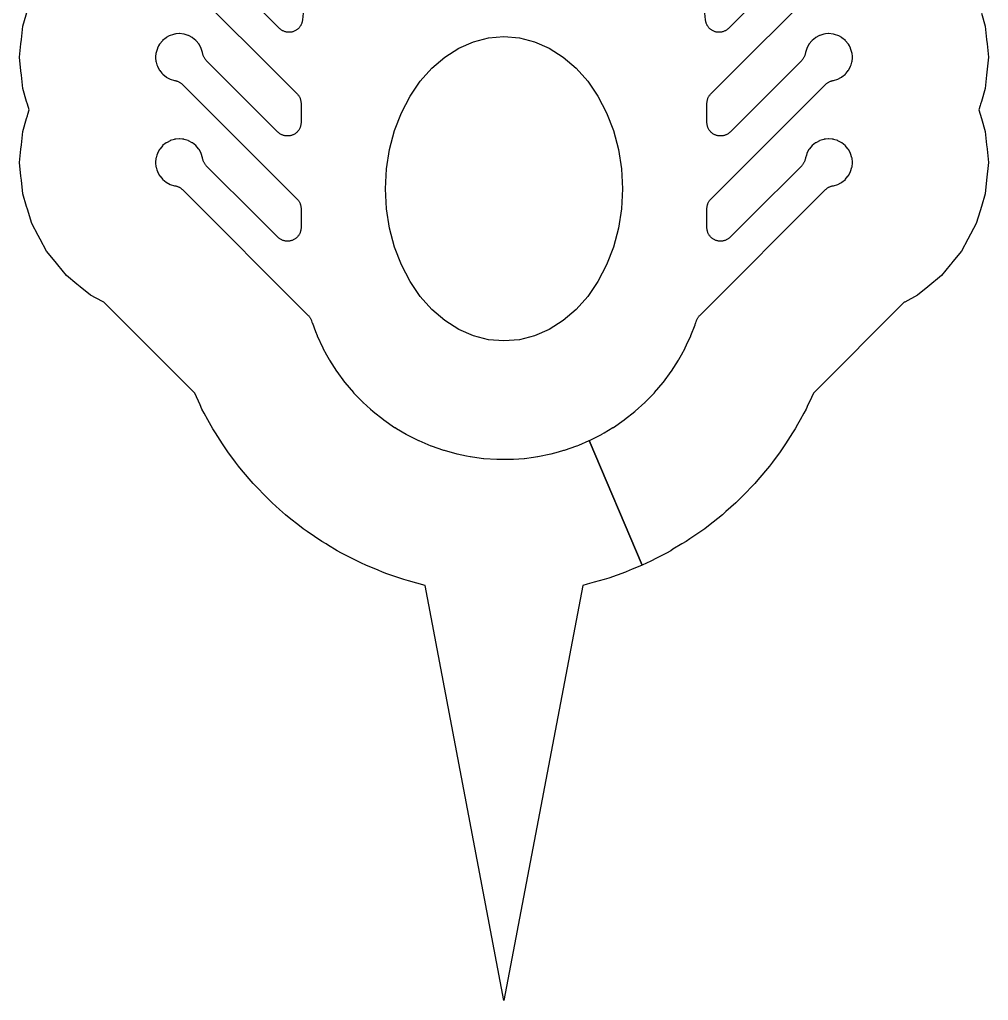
# Model space of a CAD drawing. Header units: metres. Extents: x -1805 to 1655, y -683 to 39617.
# Drawn here: x -71.6 to 71.6, y -683.5 to -538.5 of the extents above; entities that cross this region are included whole.
import ezdxf

# ---------------------------------------------------------------- set-up
doc = ezdxf.new("R2010")
doc.units = ezdxf.units.M
doc.layers.add('Etching', color=5, linetype='CONTINUOUS')

msp = doc.modelspace()

# ---------------------------------------------------------------- linework, layer by layer
at = {"layer": 'Etching'}
for points in [[(-29.69, -537.51), (-29.78, -538.53), (-29.79, -538.63), (-29.81, -538.73), (-29.83, -538.83), (-29.86, -538.92), (-29.89, -539.01), (-29.92, -539.11), (-29.96, -539.2), (-30.01, -539.29), (-30.05, -539.37), (-30.11, -539.46), (-30.16, -539.54), (-30.22, -539.61), (-30.29, -539.69), (-30.35, -539.76), (-30.42, -539.83), (-30.5, -539.89), (-30.58, -539.95), (-30.66, -540.01), (-30.74, -540.06), (-30.82, -540.11), (-30.91, -540.16), (-31, -540.2), (-31.09, -540.23), (-31.19, -540.27), (-31.28, -540.29), (-31.38, -540.31), (-31.48, -540.33), (-31.57, -540.34), (-31.67, -540.35), (-31.77, -540.35), (-31.87, -540.35), (-31.97, -540.34), (-32.06, -540.33), (-32.16, -540.32), (-32.26, -540.29), (-32.35, -540.27), (-32.45, -540.24), (-32.54, -540.2), (-32.63, -540.16), (-32.72, -540.12), (-32.8, -540.07), (-32.88, -540.02), (-32.97, -539.96), (-33.04, -539.9), (-33.12, -539.84), (-33.19, -539.77), (-44, -528.96)], [(44, -528.96), (33.19, -539.77), (33.12, -539.84), (33.04, -539.9), (32.97, -539.96), (32.88, -540.02), (32.8, -540.07), (32.72, -540.12), (32.63, -540.16), (32.54, -540.2), (32.45, -540.24), (32.35, -540.27), (32.26, -540.29), (32.16, -540.32), (32.06, -540.33), (31.97, -540.34), (31.87, -540.35), (31.77, -540.35), (31.67, -540.35), (31.57, -540.34), (31.48, -540.33), (31.38, -540.31), (31.28, -540.29), (31.19, -540.27), (31.09, -540.23), (31, -540.2), (30.91, -540.16), (30.82, -540.11), (30.74, -540.06), (30.66, -540.01), (30.58, -539.95), (30.5, -539.89), (30.42, -539.83), (30.35, -539.76), (30.29, -539.69), (30.22, -539.61), (30.16, -539.54), (30.11, -539.46), (30.05, -539.37), (30.01, -539.29), (29.96, -539.2), (29.92, -539.11), (29.89, -539.01), (29.86, -538.92), (29.83, -538.83), (29.81, -538.73), (29.79, -538.63), (29.78, -538.53), (29.69, -537.51)], [(-47.54, -532.49), (-30.59, -549.44), (-30.52, -549.51), (-30.45, -549.59), (-30.39, -549.66), (-30.34, -549.74), (-30.28, -549.83), (-30.24, -549.91), (-30.19, -550), (-30.15, -550.09), (-30.12, -550.18), (-30.09, -550.28), (-30.06, -550.37), (-30.04, -550.47), (-30.02, -550.56), (-30.01, -550.66), (-30, -550.76), (-30, -550.86), (-30, -553.68), (-30, -553.78), (-30.01, -553.88), (-30.02, -553.98), (-30.04, -554.07), (-30.06, -554.17), (-30.09, -554.27), (-30.12, -554.36), (-30.15, -554.45), (-30.19, -554.54), (-30.24, -554.63), (-30.28, -554.71), (-30.34, -554.8), (-30.39, -554.88), (-30.45, -554.95), (-30.52, -555.03), (-30.59, -555.1), (-30.66, -555.17), (-30.73, -555.23), (-30.81, -555.29), (-30.89, -555.35), (-30.97, -555.4), (-31.06, -555.45), (-31.14, -555.49), (-31.23, -555.53), (-31.33, -555.57), (-31.42, -555.6), (-31.51, -555.62), (-31.61, -555.65), (-31.71, -555.66), (-31.8, -555.67), (-31.9, -555.68), (-32, -555.68), (-32.1, -555.68), (-32.2, -555.67), (-32.29, -555.66), (-32.39, -555.65), (-32.49, -555.62), (-32.58, -555.6), (-32.67, -555.57), (-32.77, -555.53), (-32.86, -555.49), (-32.94, -555.45), (-33.03, -555.4), (-33.11, -555.35), (-33.19, -555.29), (-33.27, -555.23), (-33.34, -555.17), (-33.41, -555.1), (-44, -544.51), (-44.07, -544.44), (-44.13, -544.37), (-44.19, -544.3), (-44.24, -544.22), (-44.29, -544.14), (-44.34, -544.06), (-44.38, -543.98), (-44.42, -543.89), (-44.46, -543.8), (-44.49, -543.71), (-44.52, -543.62), (-44.54, -543.53), (-44.56, -543.44), (-44.56, -543.39), (-44.57, -543.37), (-44.57, -543.37), (-44.57, -543.34), (-44.76, -542.73), (-44.77, -542.71), (-44.78, -542.69), (-44.95, -542.37), (-45.08, -542.13), (-45.09, -542.1), (-45.11, -542.08), (-45.51, -541.59), (-45.53, -541.57), (-45.54, -541.56), (-46.04, -541.15), (-46.06, -541.14), (-46.08, -541.13), (-46.52, -540.89), (-46.64, -540.83), (-46.66, -540.81), (-46.68, -540.81), (-46.99, -540.72), (-47.29, -540.62), (-47.32, -540.62), (-47.34, -540.61), (-47.98, -540.55), (-48, -540.55), (-48.02, -540.55), (-48.5, -540.6), (-48.66, -540.61), (-48.68, -540.62), (-48.71, -540.62), (-49.01, -540.72), (-49.32, -540.81), (-49.34, -540.81), (-49.36, -540.83), (-49.48, -540.89), (-49.92, -541.13), (-49.94, -541.14), (-49.96, -541.15), (-50.46, -541.56), (-50.47, -541.57), (-50.49, -541.59), (-50.89, -542.08), (-50.91, -542.1), (-50.92, -542.13), (-51.05, -542.37), (-51.22, -542.69), (-51.23, -542.71), (-51.24, -542.73), (-51.43, -543.34), (-51.43, -543.37), (-51.44, -543.39), (-51.5, -544.02), (-51.5, -544.05), (-51.5, -544.07), (-51.5, -544.1), (-51.44, -544.71), (-51.43, -544.73), (-51.43, -544.75), (-51.3, -545.15), (-51.24, -545.36), (-51.23, -545.39), (-51.22, -545.41), (-50.92, -545.97), (-50.91, -545.99), (-50.89, -546.01), (-50.6, -546.37), (-50.49, -546.5), (-50.47, -546.52), (-50.46, -546.54), (-50.37, -546.61), (-49.96, -546.94), (-49.94, -546.96), (-49.92, -546.97), (-49.36, -547.27), (-49.34, -547.28), (-49.32, -547.29), (-48.71, -547.47), (-48.68, -547.48), (-48.67, -547.48), (-48.66, -547.48), (-48.61, -547.49), (-48.52, -547.51), (-48.43, -547.53), (-48.34, -547.56), (-48.25, -547.59), (-48.16, -547.63), (-48.07, -547.67), (-47.99, -547.71), (-47.91, -547.76), (-47.83, -547.81), (-47.75, -547.86), (-47.68, -547.92), (-47.6, -547.98), (-47.54, -548.05), (-30.59, -565), (-30.52, -565.07), (-30.45, -565.14), (-30.39, -565.22), (-30.34, -565.3), (-30.28, -565.38), (-30.24, -565.47), (-30.19, -565.56), (-30.15, -565.65), (-30.12, -565.74), (-30.09, -565.83), (-30.06, -565.93), (-30.04, -566.02), (-30.02, -566.12), (-30.01, -566.22), (-30, -566.31), (-30, -566.41), (-30, -569.24), (-30, -569.34), (-30.01, -569.44), (-30.02, -569.53), (-30.04, -569.63), (-30.06, -569.73), (-30.09, -569.82), (-30.12, -569.91), (-30.15, -570.01), (-30.19, -570.1), (-30.24, -570.18), (-30.28, -570.27), (-30.34, -570.35), (-30.39, -570.43), (-30.45, -570.51), (-30.52, -570.58), (-30.59, -570.66), (-30.66, -570.72), (-30.73, -570.79), (-30.81, -570.85), (-30.89, -570.9), (-30.97, -570.96), (-31.06, -571), (-31.14, -571.05), (-31.23, -571.09), (-31.33, -571.12), (-31.42, -571.15), (-31.51, -571.18), (-31.61, -571.2), (-31.71, -571.22), (-31.8, -571.23), (-31.9, -571.24), (-32, -571.24), (-32.1, -571.24), (-32.2, -571.23), (-32.29, -571.22), (-32.39, -571.2), (-32.49, -571.18), (-32.58, -571.15), (-32.67, -571.12), (-32.77, -571.09), (-32.86, -571.05), (-32.94, -571), (-33.03, -570.96), (-33.11, -570.9), (-33.19, -570.85), (-33.27, -570.79), (-33.34, -570.72), (-33.41, -570.66), (-36.38, -567.69), (-44, -560.07), (-44.07, -560), (-44.13, -559.93), (-44.19, -559.86), (-44.24, -559.78), (-44.29, -559.7), (-44.34, -559.62), (-44.38, -559.53), (-44.42, -559.45), (-44.46, -559.36), (-44.49, -559.27), (-44.52, -559.18), (-44.54, -559.09), (-44.56, -558.99), (-44.56, -558.94), (-44.57, -558.93), (-44.57, -558.92), (-44.57, -558.9), (-44.76, -558.29), (-44.77, -558.27), (-44.78, -558.24), (-45.08, -557.68), (-45.09, -557.66), (-45.11, -557.64), (-45.4, -557.28), (-45.51, -557.15), (-45.53, -557.13), (-45.54, -557.11), (-45.57, -557.09), (-46.04, -556.71), (-46.06, -556.69), (-46.08, -556.68), (-46.64, -556.38), (-46.66, -556.37), (-46.68, -556.36), (-47.29, -556.18), (-47.32, -556.17), (-47.34, -556.17), (-47.51, -556.15), (-47.98, -556.11), (-48, -556.1), (-48.02, -556.11), (-48.49, -556.15), (-48.66, -556.17), (-48.68, -556.17), (-48.71, -556.18), (-49.32, -556.36), (-49.34, -556.37), (-49.36, -556.38), (-49.8, -556.62), (-49.92, -556.68), (-49.94, -556.69), (-49.96, -556.71), (-50.46, -557.11), (-50.47, -557.13), (-50.49, -557.15), (-50.6, -557.28), (-50.89, -557.64), (-50.91, -557.66), (-50.92, -557.68), (-51.22, -558.24), (-51.23, -558.27), (-51.24, -558.29), (-51.3, -558.5), (-51.43, -558.9), (-51.43, -558.92), (-51.44, -558.95), (-51.5, -559.58), (-51.5, -559.6), (-51.5, -559.63), (-51.5, -559.66), (-51.44, -560.26), (-51.43, -560.29), (-51.43, -560.31), (-51.3, -560.71), (-51.24, -560.92), (-51.23, -560.94), (-51.22, -560.97), (-50.92, -561.53), (-50.91, -561.55), (-50.89, -561.57), (-50.6, -561.93), (-50.49, -562.06), (-50.47, -562.08), (-50.46, -562.1), (-50.43, -562.12), (-49.96, -562.5), (-49.94, -562.51), (-49.92, -562.53), (-49.36, -562.83), (-49.34, -562.84), (-49.32, -562.85), (-48.71, -563.03), (-48.68, -563.04), (-48.67, -563.04), (-48.66, -563.04), (-48.61, -563.05), (-48.52, -563.07), (-48.43, -563.09), (-48.34, -563.12), (-48.25, -563.15), (-48.16, -563.18), (-48.07, -563.22), (-47.99, -563.27), (-47.91, -563.31), (-47.83, -563.36), (-47.75, -563.42), (-47.68, -563.48), (-47.6, -563.54), (-47.54, -563.6), (-28.93, -582.21), (-28.86, -582.28), (-28.8, -582.35), (-28.74, -582.43), (-28.68, -582.51), (-28.63, -582.59), (-28.58, -582.68), (-28.54, -582.76), (-28.5, -582.85), (-28.46, -582.94), (-28.43, -583.03), (-28.38, -583.19), (-28.35, -583.3), (-28.34, -583.33), (-28.33, -583.36), (-27.85, -584.61), (-27.63, -585.17), (-27.62, -585.2), (-27.61, -585.23), (-26.79, -586.99), (-26.78, -587.02), (-26.76, -587.05), (-26.22, -588.04), (-25.83, -588.75), (-25.81, -588.78), (-25.79, -588.81), (-24.75, -590.44), (-24.73, -590.47), (-24.71, -590.5), (-23.56, -592.06), (-23.54, -592.08), (-23.52, -592.11), (-22.27, -593.59), (-22.25, -593.62), (-22.23, -593.64), (-20.88, -595.03), (-20.86, -595.06), (-20.83, -595.08), (-19.75, -596.05), (-19.39, -596.38), (-19.37, -596.4), (-19.34, -596.42), (-17.82, -597.62), (-17.8, -597.64), (-17.77, -597.66), (-16.17, -598.76), (-16.14, -598.78), (-16.11, -598.8), (-15.89, -598.93), (-14.45, -599.78), (-14.42, -599.8), (-14.39, -599.82), (-12.66, -600.69), (-12.63, -600.7), (-12.6, -600.72), (-10.81, -601.47), (-10.78, -601.49), (-10.75, -601.5), (-8.92, -602.13), (-8.89, -602.15), (-8.86, -602.15), (-6.99, -602.67), (-6.95, -602.67), (-6.92, -602.68), (-5.56, -602.96), (-5.02, -603.07), (-4.99, -603.07), (-4.96, -603.08), (-4, -603.21), (-3.04, -603.34), (-3, -603.34), (-2.97, -603.34), (-1.04, -603.47), (-1, -603.48), (-0.97, -603.48), (0.97, -603.48), (1, -603.48), (1.04, -603.47), (1.39, -603.45), (2.97, -603.34), (3, -603.34), (3.04, -603.34), (4.37, -603.16), (4.96, -603.08), (4.99, -603.07), (5.02, -603.07), (6.92, -602.68), (6.95, -602.67), (6.99, -602.67), (8.06, -602.37), (8.86, -602.15), (8.89, -602.15), (8.92, -602.13), (10.75, -601.5), (10.78, -601.49), (10.81, -601.47), (11.06, -601.37), (12.6, -600.72), (20.41, -619.13), (18.87, -619.78), (18.62, -619.89), (17.97, -620.16), (15.48, -621.03), (14.82, -621.26), (13.34, -621.66), (12.27, -621.96), (11.65, -622.13), (0, -683.48), (-11.65, -622.13), (-14.14, -621.44), (-14.82, -621.26), (-17.31, -620.39), (-17.97, -620.16), (-18.62, -619.89), (-20.41, -619.13), (-21.05, -618.86), (-23.41, -617.67), (-24.03, -617.35), (-24.64, -616.99), (-26.09, -616.13), (-26.31, -616), (-26.91, -615.65), (-29.09, -614.15), (-29.67, -613.75), (-30.22, -613.32), (-31.74, -612.12), (-32.29, -611.68), (-33.17, -610.89), (-34.25, -609.91), (-34.77, -609.44), (-35.26, -608.94), (-36.6, -607.54), (-37.09, -607.04), (-38.8, -605.02), (-39.25, -604.49), (-39.67, -603.92), (-40.81, -602.36), (-41.23, -601.8), (-41.61, -601.2), (-42.65, -599.57), (-43.03, -598.98), (-43.76, -597.65), (-44.3, -596.66), (-44.64, -596.05), (-44.93, -595.41), (-45.72, -593.7), (-59.16, -580.27), (-59.35, -580.16), (-61.11, -579.22), (-62.65, -577.96), (-63.12, -577.58), (-64.69, -576.29), (-65.95, -574.75), (-66.35, -574.26), (-67.62, -572.71), (-68.56, -570.96), (-68.86, -570.39), (-69.8, -568.63), (-70.44, -566.52), (-70.56, -566.12), (-71.14, -564.21), (-71.34, -562.22), (-71.4, -561.62), (-71.6, -559.6), (-71.4, -557.62), (-71.34, -556.99), (-71.14, -555), (-70.56, -553.09), (-70.44, -552.69), (-70.38, -552.48), (-70.18, -551.83), (-70.44, -550.96), (-70.56, -550.56), (-71.14, -548.65), (-71.34, -546.67), (-71.4, -546.06), (-71.6, -544.05), (-71.4, -542.06), (-71.34, -541.43), (-71.14, -539.44), (-70.38, -536.93)], [(70.56, -537.54), (71.14, -539.44), (71.34, -541.43), (71.4, -542.04), (71.4, -542.06), (71.6, -544.05), (71.34, -546.67), (71.14, -548.65), (70.56, -550.56), (70.44, -550.96), (70.38, -551.17), (70.18, -551.83), (70.38, -552.48), (70.56, -553.09), (71.14, -555), (71.34, -556.99), (71.4, -557.59), (71.4, -557.62), (71.6, -559.6), (71.34, -562.22), (71.14, -564.21), (70.56, -566.12), (70.38, -566.73), (69.8, -568.63), (68.56, -570.96), (67.62, -572.71), (66.35, -574.26), (66.06, -574.62), (65.95, -574.75), (64.69, -576.29), (62.65, -577.96), (61.11, -579.22), (59.23, -580.23), (59.16, -580.27), (45.73, -593.7), (45.14, -594.97), (44.93, -595.41), (44.64, -596.05), (44.3, -596.66), (43.76, -597.65), (43.37, -598.36), (43.03, -598.98), (42.65, -599.57), (41.61, -601.2), (41.23, -601.8), (40.81, -602.36), (39.67, -603.92), (39.25, -604.49), (37.54, -606.5), (37.09, -607.04), (35.26, -608.94), (34.77, -609.44), (34.25, -609.91), (32.81, -611.21), (32.29, -611.68), (30.22, -613.32), (29.67, -613.75), (29.09, -614.15), (27.49, -615.25), (26.91, -615.65), (26.31, -616), (24.98, -616.79), (24.64, -616.99), (24.03, -617.35), (23.41, -617.67), (22.55, -618.1), (21.68, -618.54), (21.05, -618.86), (20.41, -619.13), (12.6, -600.72), (12.63, -600.7), (12.66, -600.69), (13.53, -600.25), (14.39, -599.82), (14.42, -599.8), (14.45, -599.78), (14.79, -599.58), (16.11, -598.8), (16.14, -598.78), (16.17, -598.76), (17.77, -597.66), (17.8, -597.64), (17.82, -597.62), (19.34, -596.42), (19.37, -596.4), (19.39, -596.38), (20.83, -595.08), (20.86, -595.06), (20.88, -595.03), (22.23, -593.64), (22.25, -593.62), (22.27, -593.59), (23.52, -592.11), (23.54, -592.08), (23.56, -592.06), (24.71, -590.5), (24.73, -590.47), (24.75, -590.44), (25.79, -588.81), (25.81, -588.78), (25.83, -588.75), (26.22, -588.04), (26.76, -587.05), (26.78, -587.02), (26.79, -586.99), (26.99, -586.55), (27.61, -585.23), (27.62, -585.2), (27.63, -585.17), (28.24, -583.59), (28.33, -583.36), (28.34, -583.33), (28.35, -583.3), (28.42, -583.09), (28.43, -583.03), (28.46, -582.94), (28.5, -582.85), (28.54, -582.76), (28.58, -582.68), (28.63, -582.59), (28.68, -582.51), (28.74, -582.43), (28.8, -582.35), (28.86, -582.28), (28.93, -582.21), (47.54, -563.6), (47.6, -563.54), (47.68, -563.48), (47.75, -563.42), (47.83, -563.36), (47.91, -563.31), (47.99, -563.27), (48.07, -563.22), (48.16, -563.18), (48.25, -563.15), (48.34, -563.12), (48.43, -563.09), (48.52, -563.07), (48.61, -563.05), (48.66, -563.04), (48.67, -563.04), (48.68, -563.04), (48.71, -563.03), (49.32, -562.85), (49.34, -562.84), (49.36, -562.83), (49.8, -562.59), (49.92, -562.53), (49.94, -562.51), (49.96, -562.5), (50.46, -562.1), (50.47, -562.08), (50.49, -562.06), (50.6, -561.93), (50.89, -561.57), (50.91, -561.55), (50.92, -561.53), (51.22, -560.97), (51.23, -560.94), (51.24, -560.92), (51.43, -560.31), (51.43, -560.29), (51.44, -560.26), (51.5, -559.66), (51.5, -559.63), (51.5, -559.6), (51.5, -559.58), (51.5, -559.55), (51.44, -558.95), (51.43, -558.92), (51.43, -558.9), (51.24, -558.29), (51.23, -558.27), (51.22, -558.24), (50.92, -557.68), (50.91, -557.66), (50.89, -557.64), (50.6, -557.28), (50.49, -557.15), (50.47, -557.13), (50.46, -557.11), (50.43, -557.09), (49.96, -556.71), (49.94, -556.69), (49.92, -556.68), (49.36, -556.38), (49.34, -556.37), (49.32, -556.36), (48.71, -556.18), (48.68, -556.17), (48.66, -556.17), (48.49, -556.15), (48.02, -556.11), (48, -556.1), (47.98, -556.11), (47.51, -556.15), (47.34, -556.17), (47.32, -556.17), (47.29, -556.18), (46.68, -556.36), (46.66, -556.37), (46.64, -556.38), (46.2, -556.62), (46.08, -556.68), (46.06, -556.69), (46.04, -556.71), (45.54, -557.11), (45.53, -557.13), (45.51, -557.15), (45.4, -557.28), (45.11, -557.64), (45.09, -557.66), (45.08, -557.68), (44.78, -558.24), (44.77, -558.27), (44.76, -558.29), (44.7, -558.5), (44.57, -558.9), (44.57, -558.92), (44.57, -558.93), (44.56, -558.94), (44.56, -558.99), (44.54, -559.09), (44.52, -559.18), (44.49, -559.27), (44.46, -559.36), (44.42, -559.45), (44.38, -559.53), (44.34, -559.62), (44.29, -559.7), (44.24, -559.78), (44.19, -559.86), (44.13, -559.93), (44.07, -560), (44, -560.07), (36.38, -567.69), (33.41, -570.66), (33.34, -570.72), (33.27, -570.79), (33.19, -570.85), (33.11, -570.9), (33.03, -570.96), (32.94, -571), (32.86, -571.05), (32.77, -571.09), (32.67, -571.12), (32.58, -571.15), (32.49, -571.18), (32.39, -571.2), (32.29, -571.22), (32.2, -571.23), (32.1, -571.24), (32, -571.24), (31.9, -571.24), (31.8, -571.23), (31.71, -571.22), (31.61, -571.2), (31.51, -571.18), (31.42, -571.15), (31.33, -571.12), (31.23, -571.09), (31.14, -571.05), (31.06, -571), (30.97, -570.96), (30.89, -570.9), (30.81, -570.85), (30.73, -570.79), (30.66, -570.72), (30.59, -570.66), (30.52, -570.58), (30.45, -570.51), (30.39, -570.43), (30.34, -570.35), (30.28, -570.27), (30.24, -570.18), (30.19, -570.1), (30.15, -570.01), (30.12, -569.91), (30.09, -569.82), (30.06, -569.73), (30.04, -569.63), (30.02, -569.53), (30.01, -569.44), (30, -569.34), (30, -569.24), (30, -566.41), (30, -566.31), (30.01, -566.22), (30.02, -566.12), (30.04, -566.02), (30.06, -565.93), (30.09, -565.83), (30.12, -565.74), (30.15, -565.65), (30.19, -565.56), (30.24, -565.47), (30.28, -565.38), (30.34, -565.3), (30.39, -565.22), (30.45, -565.14), (30.52, -565.07), (30.59, -565), (47.54, -548.05), (47.6, -547.98), (47.68, -547.92), (47.75, -547.86), (47.83, -547.81), (47.91, -547.76), (47.99, -547.71), (48.07, -547.67), (48.16, -547.63), (48.25, -547.59), (48.34, -547.56), (48.43, -547.53), (48.52, -547.51), (48.61, -547.49), (48.66, -547.48), (48.67, -547.48), (48.68, -547.48), (48.71, -547.47), (49.32, -547.29), (49.34, -547.28), (49.36, -547.27), (49.8, -547.04), (49.92, -546.97), (49.94, -546.96), (49.96, -546.94), (50.46, -546.54), (50.47, -546.52), (50.49, -546.5), (50.6, -546.37), (50.89, -546.01), (50.91, -545.99), (50.92, -545.97), (51.22, -545.41), (51.23, -545.39), (51.24, -545.36), (51.3, -545.15), (51.43, -544.75), (51.43, -544.73), (51.44, -544.71), (51.5, -544.1), (51.5, -544.07), (51.5, -544.05), (51.5, -544.02), (51.5, -544), (51.44, -543.39), (51.43, -543.37), (51.43, -543.34), (51.24, -542.73), (51.23, -542.71), (51.22, -542.69), (51.05, -542.37), (50.92, -542.13), (50.91, -542.1), (50.89, -542.08), (50.49, -541.59), (50.47, -541.57), (50.46, -541.56), (49.96, -541.15), (49.94, -541.14), (49.92, -541.13), (49.48, -540.89), (49.36, -540.83), (49.34, -540.81), (49.32, -540.81), (49.01, -540.72), (48.71, -540.62), (48.68, -540.62), (48.66, -540.61), (48.02, -540.55), (48, -540.55), (47.98, -540.55), (47.5, -540.6), (47.34, -540.61), (47.32, -540.62), (47.29, -540.62), (46.99, -540.72), (46.68, -540.81), (46.66, -540.81), (46.64, -540.83), (46.52, -540.89), (46.08, -541.13), (46.06, -541.14), (46.04, -541.15), (45.54, -541.56), (45.53, -541.57), (45.51, -541.59), (45.11, -542.08), (45.09, -542.1), (45.08, -542.13), (44.95, -542.37), (44.78, -542.69), (44.77, -542.71), (44.76, -542.73), (44.57, -543.34), (44.57, -543.37), (44.57, -543.37), (44.56, -543.39), (44.56, -543.44), (44.54, -543.53), (44.52, -543.62), (44.49, -543.71), (44.46, -543.8), (44.42, -543.89), (44.38, -543.98), (44.34, -544.06), (44.29, -544.14), (44.24, -544.22), (44.19, -544.3), (44.13, -544.37), (44.07, -544.44), (44, -544.51), (33.41, -555.1), (33.34, -555.17), (33.27, -555.23), (33.19, -555.29), (33.11, -555.35), (33.03, -555.4), (32.94, -555.45), (32.86, -555.49), (32.77, -555.53), (32.67, -555.57), (32.58, -555.6), (32.49, -555.62), (32.39, -555.65), (32.29, -555.66), (32.2, -555.67), (32.1, -555.68), (32, -555.68), (31.9, -555.68), (31.8, -555.67), (31.71, -555.66), (31.61, -555.65), (31.51, -555.62), (31.42, -555.6), (31.33, -555.57), (31.23, -555.53), (31.14, -555.49), (31.06, -555.45), (30.97, -555.4), (30.89, -555.35), (30.81, -555.29), (30.73, -555.23), (30.66, -555.17), (30.59, -555.1), (30.52, -555.03), (30.45, -554.95), (30.39, -554.88), (30.34, -554.8), (30.28, -554.71), (30.24, -554.63), (30.19, -554.54), (30.15, -554.45), (30.12, -554.36), (30.09, -554.27), (30.06, -554.17), (30.04, -554.07), (30.02, -553.98), (30.01, -553.88), (30, -553.78), (30, -553.68), (30, -550.86), (30, -550.76), (30.01, -550.66), (30.02, -550.56), (30.04, -550.47), (30.06, -550.37), (30.09, -550.28), (30.12, -550.18), (30.15, -550.09), (30.19, -550), (30.24, -549.91), (30.28, -549.83), (30.34, -549.74), (30.39, -549.66), (30.45, -549.59), (30.52, -549.51), (30.59, -549.44), (47.54, -532.49)]]:
    msp.add_lwpolyline(points, dxfattribs=at)
msp.add_lwpolyline([(10.65, -581.34), (8.75, -582.98), (6.7, -584.28), (4.53, -585.23), (2.28, -585.8), (0, -585.99), (-2.28, -585.8), (-4.53, -585.23), (-6.7, -584.28), (-8.75, -582.98), (-10.65, -581.34), (-12.37, -579.4), (-13.88, -577.19), (-15.16, -574.74), (-16.17, -572.1), (-16.9, -569.32), (-17.35, -566.43), (-17.5, -563.49), (-17.35, -560.56), (-16.9, -557.67), (-16.17, -554.88), (-15.16, -552.24), (-13.88, -549.79), (-12.37, -547.58), (-10.65, -545.64), (-8.75, -544.01), (-6.7, -542.7), (-4.53, -541.76), (-2.28, -541.18), (0, -540.99), (2.28, -541.18), (4.53, -541.76), (6.7, -542.7), (8.75, -544.01), (10.65, -545.64), (12.37, -547.58), (13.88, -549.79), (15.16, -552.24), (16.17, -554.88), (16.9, -557.67), (17.35, -560.56), (17.5, -563.49), (17.35, -566.43), (16.9, -569.32), (16.17, -572.1), (15.16, -574.74), (13.88, -577.19), (12.37, -579.4), (10.65, -581.34)], close=True, dxfattribs=at)

doc.saveas('drawing.dxf')
